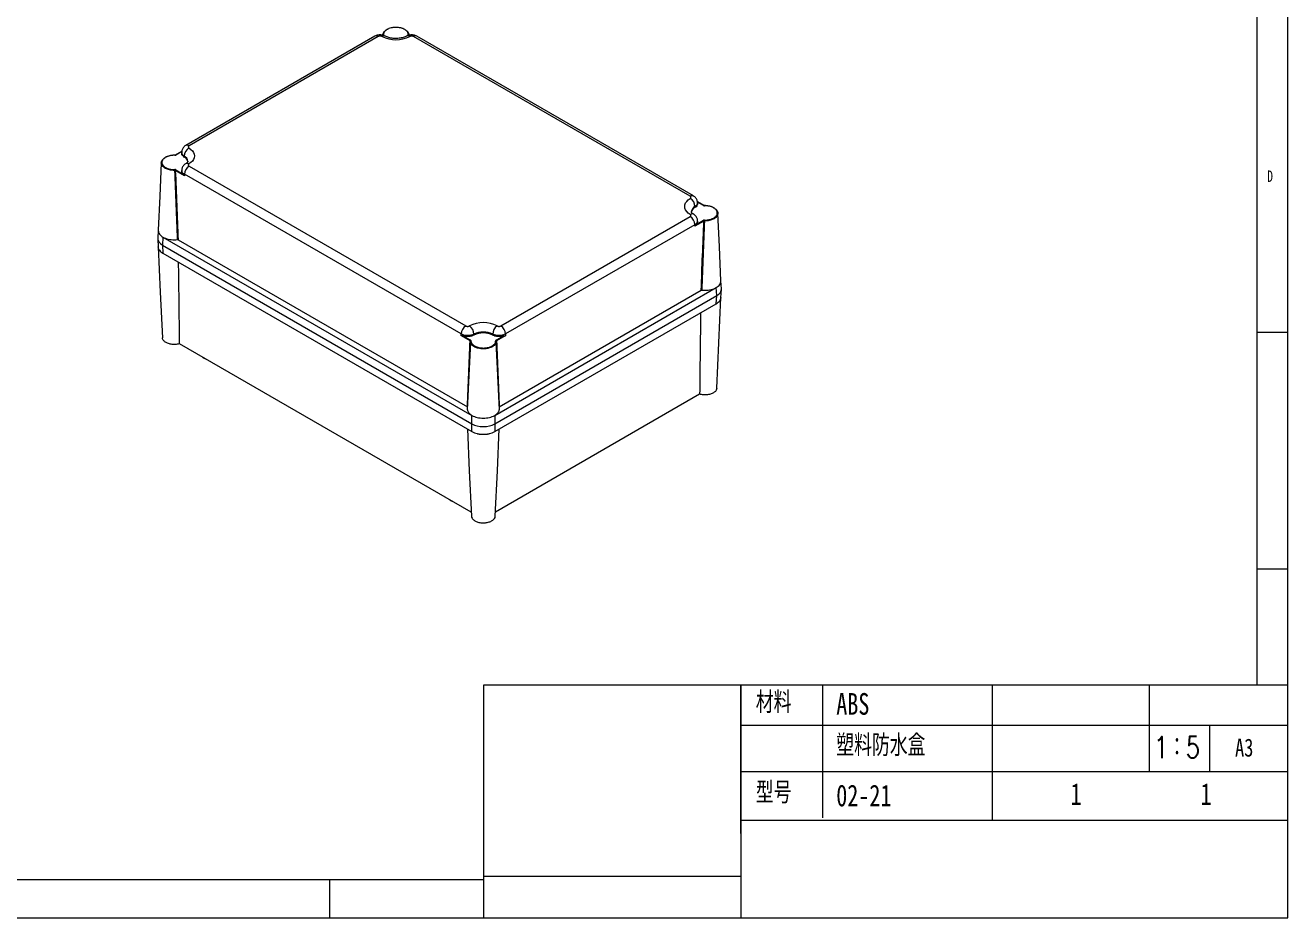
# Model space of a CAD drawing. Header units: millimetres. Extents: x 5 to 415, y 4 to 292.
# Drawn here: x 210.8 to 415, y 3.8 to 148.2 of the extents above; entities that cross this region are included whole.
import ezdxf

# ---------------------------------------------------------------- set-up
doc = ezdxf.new("R2010")
doc.units = ezdxf.units.MM
doc.styles.add('SLDTEXTSTYLE0', font='TXT', dxfattribs={"width": 0.75})
doc.styles.add('SLDTEXTSTYLE1', font='TXT', dxfattribs={"width": 0.75, "bigfont": 'bigfont'})

msp = doc.modelspace()

# ---------------------------------------------------------------- linework, layer by layer
at = {"color": 7, "linetype": 'Continuous', "lineweight": 0}
for p, q in [((415, 3.8068), (415, 290.8068)), ((410, 287), (410, 41.4187)), ((410, 98.5), (415, 98.5)), ((410, 60.25), (415, 60.25)), ((415, 41.4187), (284.9291, 41.4187)), ((284.9291, 41.4187), (284.9291, 3.8068)), ((326.5064, 19.5653), (326.5064, 41.4187)), ((326.5064, 41.4187), (326.5064, 3.8068)), ((339.7427, 41.4187), (339.7427, 19.993)), ((367.1609, 41.4187), (367.1609, 19.5653)), ((392.5798, 41.4187), (392.5798, 27.4389)), ((326.5064, 34.9389), (367.1609, 34.9389)), ((367.1609, 34.9389), (415, 34.9389)), ((402.3356, 34.9389), (402.3356, 27.4389)), ((326.5064, 27.4389), (367.1609, 27.4389)), ((367.1609, 27.4389), (415, 27.4389)), ((326.5064, 17.4583), (326.5064, 19.5653)), ((326.5064, 19.5653), (415, 19.5653)), ((326.5064, 17.4583), (326.5064, 3.8068)), ((326.5064, 10.4583), (284.9291, 10.4583)), ((12.4509, 10), (284.9291, 10)), ((260, 10), (260, 3.8068)), ((5, 3.8068), (415, 3.8068))]:
    msp.add_line(p, q, dxfattribs=at)
at = {"color": 7, "linetype": 'Continuous', "lineweight": 15}
for p, q in [((267.3472, 146.3844), (236.7399, 128.7152)), ((267.8771, 146.3319), (237.2698, 128.6627)), ((268.6374, 146.7165), (268.6306, 146.5654)), ((272.8327, 146.6205), (272.8284, 146.7168)), ((318.3381, 120.4986), (273.5887, 146.3319)), ((318.8681, 120.5511), (274.1187, 146.3844)), ((234.9757, 127.1463), (234.9757, 127.1463)), ((236.0961, 127.7575), (235.0728, 127.1668)), ((236.0814, 127.5782), (236.0864, 127.4242)), ((236.4927, 126.9902), (236.4974, 126.845)), ((236.5286, 123.8011), (235.0521, 124.6535)), ((235.1228, 124.776), (236.2157, 124.1451)), ((236.0814, 124.642), (236.0864, 124.4812)), ((237.2698, 125.3655), (282.0192, 99.5322)), ((281.2697, 98.2339), (236.5203, 124.0672)), ((319.1105, 118.6809), (319.1153, 118.8262)), ((320.5352, 119.0027), (319.5115, 119.5936)), ((319.5215, 119.2599), (319.5265, 119.4142)), ((287.7308, 99.5322), (318.3381, 117.2014)), ((320.5559, 116.4894), (319.0794, 115.6371)), ((319.3923, 115.981), (320.4852, 116.6119)), ((319.5216, 116.3171), (319.5266, 116.4779)), ((232.2951, 115.0093), (232.2126, 113.7104)), ((319.0877, 115.9031), (288.4804, 98.2339)), ((232.2126, 113.6005), (232.2972, 112.2679)), ((233.0551, 113.9013), (232.9722, 112.5948)), ((232.9722, 112.5948), (283.0378, 83.6926)), ((232.9722, 112.5948), (233.0551, 111.2884)), ((233.0551, 113.9013), (233.0552, 113.9013)), ((233.0552, 113.9013), (283.0378, 85.0469)), ((235.4928, 113.4738), (282.2972, 86.4542)), ((233.0551, 111.2884), (233.0552, 111.2884)), ((233.0552, 111.2884), (283.0378, 82.434)), ((323.3954, 105.5463), (323.3129, 106.8453)), ((286.7123, 85.0469), (322.5528, 105.7372)), ((286.7123, 83.6926), (322.6358, 104.4308)), ((287.4529, 86.4542), (320.1152, 105.3097)), ((322.5528, 105.7372), (322.5528, 105.7372)), ((322.6358, 104.4308), (322.5528, 105.7372)), ((322.5528, 103.1243), (322.6358, 104.4308)), ((323.3107, 104.1038), (323.3954, 105.4365)), ((286.7123, 82.434), (322.5528, 103.1243)), ((322.5528, 103.1243), (322.5528, 103.1243)), ((283.3621, 98.1863), (283.3574, 98.0411)), ((286.3926, 98.0411), (286.388, 98.1863)), ((282.9069, 69.412), (235.7386, 96.6417)), ((282.7379, 97.1251), (281.2614, 97.9774)), ((281.7158, 97.8784), (282.8086, 97.2475)), ((286.9415, 97.2475), (288.0343, 97.8784)), ((286.9589, 96.9359), (286.9884, 96.9529)), ((286.9988, 96.42), (287.0109, 96.427)), ((288.4887, 97.9774), (287.0122, 97.1251)), ((282.6529, 94.4501), (282.6637, 94.4563)), ((282.6297, 93.8978), (282.639, 93.9032)), ((319.8694, 88.4776), (286.8432, 69.412)), ((282.3063, 86.447), (282.2972, 86.4542)), ((287.4529, 86.4542), (287.4438, 86.4468)), ((283.0378, 85.0469), (283.0378, 85.0469)), ((283.0378, 83.6926), (283.0378, 85.0469)), ((286.7123, 85.0469), (286.7123, 85.0469)), ((286.7123, 85.0469), (286.7123, 83.6926)), ((283.0378, 82.434), (283.0378, 83.6926)), ((283.0378, 82.434), (283.0378, 82.434)), ((286.7123, 83.6926), (286.7123, 82.434)), ((286.7123, 82.434), (286.7123, 82.434))]:
    msp.add_line(p, q, dxfattribs=at)
at = {"color": 8, "linetype": 'Continuous', "lineweight": 15}
for p, q in [((236.0921, 127.7214), (235.1228, 127.1618)), ((320.4852, 118.9977), (319.5165, 119.5569)), ((232.3004, 115.0008), (232.2938, 114.9619)), ((323.3141, 106.7978), (323.3075, 106.8367))]:
    msp.add_line(p, q, dxfattribs=at)
at = {"color": 7, "linetype": 'Continuous', "lineweight": 15, "flags": 128}
for points in [[(237.2614, 128.3082), (237.5731, 128.087), (237.8233, 127.8411), (238.0062, 127.5762), (238.1177, 127.2984), (238.1552, 127.0141), (238.1177, 126.7297), (238.0062, 126.4519), (237.8233, 126.187), (237.5731, 125.9412), (237.2614, 125.7199)], [(232.7853, 125.9221), (232.5415, 120.4943), (232.2947, 115.0011)], [(236.5203, 124.0672), (236.526, 123.8843), (236.5286, 123.8011)], [(318.3465, 117.5559), (318.0348, 117.7771), (317.7846, 118.023), (317.6017, 118.2878), (317.4902, 118.5656), (317.4528, 118.85), (317.4902, 119.1343), (317.6017, 119.4121), (317.7846, 119.677), (318.0348, 119.9229), (318.3465, 120.1441)], [(320.6322, 118.9822), (320.6324, 118.9822), (320.6325, 118.982)], [(323.3132, 106.837), (323.0665, 112.3302), (322.8226, 117.7582)], [(319.0794, 115.6371), (319.082, 115.7202), (319.0877, 115.9031)], [(232.2951, 112.3016), (232.6246, 104.9659), (232.9545, 97.622)], [(322.6534, 89.4579), (322.9833, 96.8018), (323.3129, 104.1375)], [(281.2614, 97.9774), (281.264, 98.0576), (281.2697, 98.2339)], [(288.4804, 98.2339), (288.4861, 98.0576), (288.4887, 97.9774)], [(282.7742, 96.9315), (282.5312, 91.487), (282.2853, 85.9775)], [(287.4648, 85.9775), (287.2189, 91.487), (286.9759, 96.9314)], [(282.3029, 82.8582), (282.6061, 76.1094), (282.936, 68.7662)], [(286.8141, 68.7662), (287.144, 76.1094), (287.4472, 82.8582)]]:
    msp.add_lwpolyline(points, dxfattribs=at)
at = {"color": 8, "linetype": 'Continuous', "lineweight": 15}
for centre, radius, start, end in [((267.5666, 145.8985), 0.5332, 54.382304, 114.307306), ((268.8013, 145.9303), 0.5112, 67.39574, 127.347749), ((268.7202, 146.5153), 0.0972, 87.131376, 165.565512), ((272.6646, 145.9305), 0.5111, 52.647055, 112.659181), ((273.8992, 145.8985), 0.5332, 65.692844, 125.617546), ((236.9593, 128.2293), 0.5332, 54.382633, 114.305189), ((235.0294, 127.1307), 0.0559, 163.74916, 182.729131), ((235.0937, 127.1224), 0.049, 53.577144, 116.171217), ((236.0097, 126.0082), 1.0944, 7.295358, 63.809574), ((236.9513, 125.2631), 0.5522, 55.83224, 115.891512), ((318.6487, 120.0651), 0.5332, 65.724305, 125.614791), ((319.5993, 117.843), 1.0959, 116.210881, 172.467367), ((320.5143, 118.9583), 0.049, 63.935007, 126.401018), ((320.5344, 118.9621), 0.1, 1.047668, 11.487338), ((318.6566, 117.099), 0.5522, 64.11991, 124.167038)]:
    msp.add_arc(centre, radius, start, end, dxfattribs=at)
at = {"color": 7, "linetype": 'Continuous', "lineweight": 15}
for centre, radius, start, end in [((270.7329, 150.8212), 5.0136, 243.440041, 296.559974), ((272.7463, 146.5171), 0.0955, 8.708056, 93.293705), ((238.0748, 126.9506), 1.5826, 120.927507, 178.564412), ((235.9918, 125.836), 1.1286, 12.206784, 63.383577), ((232.4417, 124.6708), 2.5356, 0.061131, 3.142802), ((235.2056, 124.6465), 0.1537, 122.606672, 177.392835), ((238.1476, 123.9932), 1.629, 122.605585, 177.394415), ((317.5331, 118.7865), 1.5826, 1.435559, 59.072476), ((319.6366, 117.6488), 1.1585, 117.011364, 163.494163), ((317.4603, 115.8291), 1.629, 2.60543, 57.39457), ((320.4024, 116.4824), 0.1537, 2.605977, 57.394516), ((323.1657, 116.5067), 2.535, 176.85727, 179.939668), ((282.897, 98.1599), 1.629, 122.605585, 177.394415), ((284.875, 95.0428), 5.0136, 63.440041, 116.559974), ((281.7037, 98.1536), 1.6587, 1.130426, 55.913316), ((284.875, 94.9794), 3.4172, 63.633927, 116.366073), ((284.875, 95.1337), 3.407, 63.635781, 116.364219), ((288.0464, 98.1536), 1.6587, 124.086663, 178.869547), ((286.8531, 98.1599), 1.629, 2.60543, 57.39457), ((282.8915, 97.1181), 0.1537, 122.606672, 177.392835), ((282.857, 97.0712), 0.0907, 83.534499, 171.346808), ((286.8931, 97.0712), 0.0907, 8.652088, 96.465581), ((286.8586, 97.1181), 0.1537, 2.605977, 57.394516), ((240.4217, 95.5953), 1.4619, 229.023049, 250.982328), ((280.3025, 72.5726), 1.4619, 229.022916, 250.98246)]:
    msp.add_arc(centre, radius, start, end, dxfattribs=at)
for centre, major_axis, ratio, start_param, end_param in [((234.8973, 114.9619), (2.6035, 0), 0.57651307, 3.53429174, 3.92631944), ((234.8144, 113.6555), (2.6035, 0), 0.57651307, 3.10499582, 3.92631944), ((234.8144, 113.6555), (2.6035, 0), 0.57651307, 3.10499582, 3.92631944), ((234.8973, 112.349), (2.6035, 0), 0.57651307, 3.53429174, 3.92631944), ((320.7106, 106.7978), (2.6035, 0), 0.57651307, 5.49845852, 5.89048623), ((320.7936, 105.4914), (2.6035, 0), 0.57651307, 5.49845852, 6.31978214), ((320.7936, 105.4914), (2.6035, 0), 0.57651307, 5.49845852, 6.31978214), ((320.7106, 104.1849), (2.6035, 0), 0.57651307, 5.49845852, 5.89048623), ((284.875, 86.1104), (2.6, 0), 0.57806339, 3.9276622, 4.3196899), ((284.875, 86.1104), (2.6, 0), 0.57806339, 5.10508806, 5.49711576), ((284.875, 84.756), (2.6, 0), 0.57806339, 3.9276622, 5.49711576), ((284.875, 84.756), (2.6, 0), 0.57806339, 3.9276622, 5.49711576), ((284.875, 83.4975), (2.6, 0), 0.57806339, 3.9276622, 4.3196899), ((284.875, 83.4975), (2.6, 0), 0.57806339, 5.10508806, 5.49711576)]:
    msp.add_ellipse(centre, major_axis=major_axis, ratio=ratio, start_param=start_param, end_param=end_param, dxfattribs=at)
for points, knots in [([(268.6252, 146.5315), (268.6318, 146.638), (268.647, 146.8824), (268.9238, 147.2296), (269.2175, 147.4681), (269.432, 147.5358), (269.4389, 147.538)], [0, 0, 0, 0, 0.27543726, 0.63194921, 0.98813447, 1, 1, 1, 1]), ([(272.7408, 146.6124), (272.7434, 146.6516), (272.7425, 146.691), (272.7339, 146.7687), (272.7262, 146.8073), (272.7044, 146.8837), (272.6902, 146.9215), (272.6553, 146.9965), (272.6344, 147.0339), (272.562, 147.1437), (272.5017, 147.2129), (272.394, 147.3111), (272.3552, 147.3429), (272.2716, 147.4045), (272.2271, 147.4342), (272.0872, 147.5182), (271.9851, 147.5683), (271.8186, 147.6348), (271.7606, 147.6555), (271.6423, 147.6932), (271.5819, 147.7102), (271.3969, 147.7558), (271.2683, 147.779), (271.0021, 147.8104), (270.8675, 147.8184), (270.5956, 147.8183), (270.462, 147.8102), (270.2649, 147.7869), (270.1998, 147.7773), (270.0706, 147.754), (270.0066, 147.7404), (269.8208, 147.6946), (269.7035, 147.6572), (269.5372, 147.5909), (269.4832, 147.567), (269.3801, 147.5164), (269.3312, 147.4898), (269.1919, 147.406), (269.109, 147.345), (268.9637, 147.2125), (268.9034, 147.1431), (268.8319, 147.0346), (268.8112, 146.9977), (268.776, 146.9224), (268.7615, 146.8839), (268.7285, 146.7685), (268.7199, 146.6908), (268.7251, 146.6124)], [0, 0, 0, 0, 0.03125, 0.03125, 0.0625, 0.0625, 0.09375, 0.09375, 0.125, 0.125, 0.1875, 0.1875, 0.21875, 0.21875, 0.25, 0.25, 0.3125, 0.3125, 0.34375, 0.34375, 0.375, 0.375, 0.4375, 0.4375, 0.5, 0.5, 0.5625, 0.5625, 0.59375, 0.59375, 0.625, 0.625, 0.6875, 0.6875, 0.71875, 0.71875, 0.75, 0.75, 0.8125, 0.8125, 0.875, 0.875, 0.90625, 0.90625, 0.9375, 0.9375, 1, 1, 1, 1]), ([(272.2947, 147.3854), (272.3189, 147.3737), (272.5239, 147.274), (272.7421, 146.9956), (272.8478, 146.7078), (272.8414, 146.5513), (272.8406, 146.5315)], [0, 0, 0, 0, 0.05858369, 0.49686239, 0.93627078, 1, 1, 1, 1]), ([(269.0002, 146.3999), (268.9971, 146.4019), (268.9202, 146.4531), (268.7406, 146.518), (268.4638, 146.5891), (268.159, 146.6094), (267.8538, 146.5778), (267.5769, 146.5041), (267.4198, 146.4195), (267.3491, 146.3814)], [0, 0, 0, 0, 0.00657804, 0.1627902, 0.33017915, 0.50455291, 0.68649633, 0.85901635, 1, 1, 1, 1]), ([(268.4912, 146.3367), (268.4704, 146.3481), (268.4481, 146.3581), (268.4006, 146.3755), (268.375, 146.383), (268.3222, 146.3949), (268.2951, 146.3994), (268.2395, 146.4052), (268.2108, 146.4066), (268.1544, 146.4061), (268.1264, 146.4044), (268.0708, 146.3977), (268.0435, 146.3927), (267.9656, 146.3738), (267.9175, 146.3552), (267.8771, 146.3319)], [0, 0, 0, 0, 0.125, 0.125, 0.25, 0.25, 0.375, 0.375, 0.5, 0.5, 0.625, 0.625, 0.75, 0.75, 1, 1, 1, 1]), ([(268.6665, 146.5262), (268.6861, 146.5375), (268.7013, 146.551), (268.7215, 146.5807), (268.7261, 146.5964), (268.7251, 146.6124)], [0, 0, 0, 0, 0.5, 0.5, 1, 1, 1, 1]), ([(272.4658, 146.4011), (272.4258, 146.3801), (272.3095, 146.3192), (272.0797, 146.2258), (271.7692, 146.1328), (271.425, 146.0634), (271.0578, 146.0216), (270.679, 146.0103), (270.3008, 146.0305), (269.9358, 146.0811), (269.5958, 146.1593), (269.2988, 146.2582), (269.108, 146.3432), (269.0185, 146.3912), (269.0001, 146.4011)], [0, 0, 0, 0, 0.04738618, 0.13798297, 0.22998245, 0.32347365, 0.41810323, 0.51343582, 0.60901124, 0.70426654, 0.79869339, 0.89187262, 0.9777386, 1, 1, 1, 1]), ([(274.1185, 146.3833), (274.1154, 146.3855), (274.0404, 146.4381), (273.8636, 146.5061), (273.5907, 146.5827), (273.2884, 146.6095), (272.9726, 146.5838), (272.6916, 146.5148), (272.5318, 146.4303), (272.4685, 146.3968)], [0, 0, 0, 0, 0.00663371, 0.16160517, 0.32784411, 0.50132224, 0.68227668, 0.87417083, 1, 1, 1, 1]), ([(272.7408, 146.6124), (272.7397, 146.5964), (272.7444, 146.5805), (272.7645, 146.551), (272.7797, 146.5375), (272.7993, 146.5262)], [0, 0, 0, 0, 0.5, 0.5, 1, 1, 1, 1]), ([(273.5887, 146.3319), (273.5685, 146.3436), (273.5467, 146.3539), (273.5, 146.3721), (273.4748, 146.38), (273.4225, 146.3927), (273.3956, 146.3976), (273.3404, 146.4043), (273.3118, 146.4061), (273.2553, 146.4066), (273.2272, 146.4053), (273.1714, 146.3995), (273.1438, 146.395), (273.0651, 146.3772), (273.0161, 146.3594), (272.9747, 146.3367)], [0, 0, 0, 0, 0.125, 0.125, 0.25, 0.25, 0.375, 0.375, 0.5, 0.5, 0.625, 0.625, 0.75, 0.75, 1, 1, 1, 1]), ([(236.7403, 128.7145), (236.737, 128.7129), (236.6511, 128.6715), (236.5064, 128.555), (236.322, 128.3611), (236.1853, 128.1333), (236.1042, 127.8844), (236.0713, 127.6937), (236.0839, 127.5919), (236.0858, 127.5768)], [0, 0, 0, 0, 0.0079722, 0.20712692, 0.39944089, 0.58979779, 0.77785124, 0.96703033, 1, 1, 1, 1]), ([(237.2698, 128.6627), (237.2496, 128.651), (237.2317, 128.6384), (237.2002, 128.6115), (237.1866, 128.5969), (237.1645, 128.5667), (237.1561, 128.5512), (237.1444, 128.5193), (237.1413, 128.5028), (237.1405, 128.4702), (237.1427, 128.454), (237.1528, 128.4218), (237.1606, 128.4059), (237.1913, 128.3604), (237.2221, 128.3321), (237.2614, 128.3082)], [0, 0, 0, 0, 0.125, 0.125, 0.25, 0.25, 0.375, 0.375, 0.5, 0.5, 0.625, 0.625, 0.75, 0.75, 1, 1, 1, 1]), ([(233.2133, 125.1647), (233.0962, 125.2694), (232.8502, 125.4896), (232.7604, 125.8421), (232.8272, 126.1971), (233.0292, 126.5155), (233.3272, 126.6891), (233.4578, 126.7652)], [0, 0, 0, 0, 0.21045371, 0.44240421, 0.5869431, 0.81903023, 1, 1, 1, 1]), ([(234.9735, 127.128), (234.9055, 127.1295), (234.8374, 127.129), (234.7026, 127.124), (234.6359, 127.1196), (234.5035, 127.107), (234.438, 127.0988), (234.308, 127.0787), (234.2434, 127.0666), (234.0532, 127.0248), (233.9332, 126.99), (233.7631, 126.9278), (233.708, 126.9054), (233.6013, 126.8572), (233.5499, 126.8315), (233.4043, 126.7507), (233.3175, 126.6918), (233.2025, 126.5956), (233.1665, 126.5621), (233.1013, 126.4939), (233.0718, 126.459), (232.9929, 126.3522), (232.9527, 126.278), (232.8982, 126.1243), (232.8844, 126.0466), (232.8846, 125.8896), (232.8985, 125.8125), (232.9389, 125.6987), (232.9556, 125.6611), (232.9958, 125.5866), (233.0194, 125.5496), (233.0988, 125.4424), (233.1637, 125.3746), (233.2784, 125.2787), (233.3199, 125.2474), (233.4075, 125.1879), (233.4537, 125.1597), (233.5988, 125.0793), (233.7044, 125.0314), (233.9339, 124.9475), (234.0542, 124.9128), (234.2421, 124.8715), (234.306, 124.8595), (234.4364, 124.8392), (234.5031, 124.8308), (234.7031, 124.8118), (234.8376, 124.8068), (234.9735, 124.8098)], [0, 0, 0, 0, 0.03125, 0.03125, 0.0625, 0.0625, 0.09375, 0.09375, 0.125, 0.125, 0.1875, 0.1875, 0.21875, 0.21875, 0.25, 0.25, 0.3125, 0.3125, 0.34375, 0.34375, 0.375, 0.375, 0.4375, 0.4375, 0.5, 0.5, 0.5625, 0.5625, 0.59375, 0.59375, 0.625, 0.625, 0.6875, 0.6875, 0.71875, 0.71875, 0.75, 0.75, 0.8125, 0.8125, 0.875, 0.875, 0.90625, 0.90625, 0.9375, 0.9375, 1, 1, 1, 1]), ([(234.9756, 127.1457), (234.858, 127.1451), (234.6189, 127.1439), (234.2641, 127.0964), (233.9264, 127.0138), (233.6568, 126.919), (233.5199, 126.8413), (233.4712, 126.8137)], [0, 0, 0, 0, 0.2137215, 0.43432672, 0.65683297, 0.8779842, 1, 1, 1, 1]), ([(234.9735, 127.128), (235.0012, 127.1274), (235.0287, 127.1301), (235.0799, 127.1417), (235.1032, 127.1505), (235.1228, 127.1618)], [0, 0, 0, 0, 0.5, 0.5, 1, 1, 1, 1]), ([(235.0718, 127.1667), (235.0689, 127.165), (235.0607, 127.16), (235.0354, 127.1518), (235.0047, 127.1462), (234.9837, 127.1468), (234.9757, 127.1471)], [0, 0, 0, 0, 0.16581888, 0.46119272, 0.79413911, 1, 1, 1, 1]), ([(236.4974, 126.845), (236.3963, 126.9221), (236.194, 127.0763), (236.0746, 127.29), (236.0962, 127.4052), (236.0997, 127.4238)], [0, 0, 0, 0, 0.45595618, 0.91190664, 1, 1, 1, 1]), ([(235.1228, 124.776), (235.1032, 124.7873), (235.0798, 124.7961), (235.0286, 124.8077), (235.0012, 124.8104), (234.9735, 124.8098)], [0, 0, 0, 0, 0.5, 0.5, 1, 1, 1, 1]), ([(235.4026, 113.4896), (235.335, 115.3516), (235.2662, 117.2143), (235.125, 120.9419), (235.0527, 122.8068), (234.9773, 124.6735)], [0, 0, 0, 0, 0.5, 0.5, 1, 1, 1, 1]), ([(235.0521, 124.6535), (235.1309, 122.7874), (235.206, 120.9232), (235.3522, 117.197), (235.4232, 115.335), (235.4928, 113.4738)], [0, 0, 0, 0, 0.5, 0.5, 1, 1, 1, 1]), ([(236.7106, 125.7591), (236.7074, 125.7574), (236.6229, 125.7145), (236.4816, 125.5948), (236.3026, 125.3969), (236.1717, 125.1658), (236.0983, 124.915), (236.0696, 124.7346), (236.0822, 124.6442), (236.0827, 124.6403)], [0, 0, 0, 0, 0.008103984, 0.211589792, 0.408442183, 0.603762002, 0.796964691, 0.991199466, 1, 1, 1, 1]), ([(237.0946, 126.1509), (237.0948, 126.1494), (237.0955, 126.1446), (237.0939, 126.1336), (237.0709, 126.0794), (237.0064, 125.9923), (236.8937, 125.8812), (236.7707, 125.7999), (236.7101, 125.7598)], [0, 0, 0, 0, 0.09218948, 0.29934273, 0.48070185, 0.6494399, 0.82721117, 1, 1, 1, 1]), ([(237.2614, 125.7199), (237.2418, 125.708), (237.2245, 125.6951), (237.1942, 125.6676), (237.1813, 125.6529), (237.1606, 125.6224), (237.153, 125.6067), (237.1429, 125.5747), (237.1405, 125.5581), (237.1412, 125.5255), (237.1443, 125.5093), (237.1559, 125.4773), (237.1644, 125.4615), (237.1973, 125.4165), (237.2294, 125.3888), (237.2698, 125.3655)], [0, 0, 0, 0, 0.125, 0.125, 0.25, 0.25, 0.375, 0.375, 0.5, 0.5, 0.625, 0.625, 0.75, 0.75, 1, 1, 1, 1]), ([(236.2157, 124.1451), (236.1567, 124.2295), (236.08, 124.3391), (236.099, 124.4544), (236.1033, 124.481)], [0, 0, 0, 0, 0.76956935, 1, 1, 1, 1]), ([(236.2157, 124.1451), (236.2349, 124.1201), (236.2561, 124.0925), (236.302, 124.0354), (236.3268, 124.0057), (236.4055, 123.9169), (236.4641, 123.8574), (236.5286, 123.8011)], [0, 0, 0, 0, 0.25, 0.25, 0.5, 0.5, 1, 1, 1, 1]), ([(318.3465, 120.1441), (318.3662, 120.1561), (318.3835, 120.169), (318.4137, 120.1964), (318.4267, 120.2112), (318.4473, 120.2417), (318.455, 120.2573), (318.4651, 120.2894), (318.4675, 120.306), (318.4667, 120.3386), (318.4637, 120.3547), (318.4521, 120.3868), (318.4435, 120.4026), (318.4107, 120.4475), (318.3785, 120.4753), (318.3381, 120.4986)], [0, 0, 0, 0, 0.125, 0.125, 0.25, 0.25, 0.375, 0.375, 0.5, 0.5, 0.625, 0.625, 0.75, 0.75, 1, 1, 1, 1]), ([(319.5209, 119.4122), (319.5233, 119.4351), (319.5352, 119.5476), (319.4977, 119.7494), (319.4093, 119.9962), (319.2719, 120.2135), (319.0971, 120.3937), (318.9585, 120.5057), (318.8744, 120.546), (318.867, 120.5495)], [0, 0, 0, 0, 0.04982061, 0.24469651, 0.4361177, 0.61688233, 0.79764815, 0.98231322, 1, 1, 1, 1]), ([(319.5014, 119.261), (319.501, 119.2008), (319.4998, 119.0431), (319.3421, 118.841), (319.1726, 118.7238), (319.1105, 118.6809)], [0, 0, 0, 0, 0.28155334, 0.73715636, 1, 1, 1, 1]), ([(320.4852, 118.9977), (320.5048, 118.9864), (320.5282, 118.9776), (320.5793, 118.966), (320.6068, 118.9633), (320.6345, 118.9639)], [0, 0, 0, 0, 0.5, 0.5, 1, 1, 1, 1]), ([(320.6322, 118.983), (320.6238, 118.9828), (320.6015, 118.9822), (320.5696, 118.9884), (320.5453, 118.9968), (320.5382, 119.0013), (320.5361, 119.0026)], [0, 0, 0, 0, 0.21684541, 0.57329087, 0.87468778, 1, 1, 1, 1]), ([(322.0572, 118.6918), (321.9938, 118.7229), (321.8363, 118.8003), (321.5434, 118.8883), (321.1965, 118.9553), (320.8878, 118.9857), (320.6995, 118.9797), (320.6326, 118.9776)], [0, 0, 0, 0, 0.15978341, 0.39704316, 0.6334524, 0.86977413, 1, 1, 1, 1]), ([(320.6345, 116.6457), (320.7024, 116.6442), (320.7706, 116.6447), (320.9053, 116.6497), (320.9721, 116.6541), (321.1044, 116.6667), (321.17, 116.6749), (321.2999, 116.6951), (321.3646, 116.7071), (321.5548, 116.7489), (321.6747, 116.7837), (321.8449, 116.8459), (321.8999, 116.8683), (322.0067, 116.9165), (322.058, 116.9423), (322.2036, 117.023), (322.2904, 117.082), (322.4055, 117.1781), (322.4415, 117.2116), (322.5067, 117.2798), (322.5362, 117.3147), (322.6151, 117.4215), (322.6553, 117.4958), (322.7098, 117.6494), (322.7235, 117.7271), (322.7233, 117.8841), (322.7094, 117.9612), (322.6691, 118.075), (322.6524, 118.1126), (322.6121, 118.1872), (322.5886, 118.2241), (322.5091, 118.3314), (322.4443, 118.3991), (322.3295, 118.4951), (322.2881, 118.5263), (322.2004, 118.5858), (322.1543, 118.614), (322.0092, 118.6944), (321.9035, 118.7423), (321.6741, 118.8262), (321.5537, 118.861), (321.3658, 118.9023), (321.3019, 118.9142), (321.1715, 118.9345), (321.1049, 118.9429), (320.9049, 118.9619), (320.7703, 118.9669), (320.6345, 118.9639)], [0, 0, 0, 0, 0.03125, 0.03125, 0.0625, 0.0625, 0.09375, 0.09375, 0.125, 0.125, 0.1875, 0.1875, 0.21875, 0.21875, 0.25, 0.25, 0.3125, 0.3125, 0.34375, 0.34375, 0.375, 0.375, 0.4375, 0.4375, 0.5, 0.5, 0.5625, 0.5625, 0.59375, 0.59375, 0.625, 0.625, 0.6875, 0.6875, 0.71875, 0.71875, 0.75, 0.75, 0.8125, 0.8125, 0.875, 0.875, 0.90625, 0.90625, 0.9375, 0.9375, 1, 1, 1, 1]), ([(322.2892, 118.5229), (322.3141, 118.5105), (322.5185, 118.4092), (322.7328, 118.1293), (322.8517, 117.7756), (322.7773, 117.4196), (322.6213, 117.1468), (322.3923, 117.0077), (322.3267, 116.9679)], [0, 0, 0, 0, 0.03337624, 0.27369623, 0.5138243, 0.66345902, 0.90372854, 1, 1, 1, 1]), ([(318.3381, 117.2014), (318.3583, 117.213), (318.3763, 117.2256), (318.4077, 117.2526), (318.4214, 117.2671), (318.4435, 117.2973), (318.4519, 117.3128), (318.4635, 117.3447), (318.4667, 117.3613), (318.4675, 117.3938), (318.4652, 117.4101), (318.4552, 117.4423), (318.4474, 117.4582), (318.4167, 117.5037), (318.3858, 117.5319), (318.3465, 117.5559)], [0, 0, 0, 0, 0.125, 0.125, 0.25, 0.25, 0.375, 0.375, 0.5, 0.5, 0.625, 0.625, 0.75, 0.75, 1, 1, 1, 1]), ([(318.8978, 117.5957), (318.8643, 117.617), (318.768, 117.6784), (318.6492, 117.7779), (318.5609, 117.8783), (318.5208, 117.9488), (318.5123, 117.9803), (318.5128, 117.9837), (318.513, 117.9854)], [0, 0, 0, 0, 0.09195941, 0.2646224, 0.43756477, 0.61395763, 0.80272666, 1, 1, 1, 1]), ([(319.523, 116.4744), (319.5245, 116.4865), (319.5373, 116.5888), (319.5043, 116.7822), (319.4221, 117.0324), (319.289, 117.2536), (319.1179, 117.4372), (318.9834, 117.5509), (318.9024, 117.5917), (318.897, 117.5945)], [0, 0, 0, 0, 0.02717511, 0.22878597, 0.42645111, 0.61189063, 0.79788415, 0.98644261, 1, 1, 1, 1]), ([(320.1152, 105.3097), (320.1848, 107.171), (320.2557, 109.0329), (320.4019, 112.7592), (320.4771, 114.6233), (320.5559, 116.4894)], [0, 0, 0, 0, 0.5, 0.5, 1, 1, 1, 1]), ([(320.6307, 116.5094), (320.5553, 114.6427), (320.4829, 112.7778), (320.3418, 109.0502), (320.273, 107.1875), (320.2054, 105.3255)], [0, 0, 0, 0, 0.5, 0.5, 1, 1, 1, 1]), ([(320.6345, 116.6457), (320.6068, 116.6463), (320.5792, 116.6436), (320.5281, 116.632), (320.5048, 116.6232), (320.4852, 116.6119)], [0, 0, 0, 0, 0.5, 0.5, 1, 1, 1, 1]), ([(319.3923, 115.981), (319.373, 115.956), (319.3519, 115.9284), (319.306, 115.8713), (319.2812, 115.8416), (319.2025, 115.7529), (319.1439, 115.6933), (319.0794, 115.6371)], [0, 0, 0, 0, 0.25, 0.25, 0.5, 0.5, 1, 1, 1, 1]), ([(319.5037, 116.3184), (319.5022, 116.2499), (319.4997, 116.1332), (319.4237, 116.0255), (319.3923, 115.981)], [0, 0, 0, 0, 0.58626509, 1, 1, 1, 1]), ([(233.0552, 113.9013), (233.0556, 113.9011), (233.056, 113.9008), (233.2974, 113.7617), (233.5862, 113.6504), (234.2159, 113.5), (234.5565, 113.461), (235.0668, 113.461), (235.2363, 113.4706), (235.4026, 113.4896)], [0.784735131, 0.784735131, 0.784735131, 0.784735131, 0.785398163, 0.785398163, 1.178097245, 1.178097245, 1.570796327, 1.570796327, 1.766124083, 1.766124083, 1.766124083, 1.766124083]), ([(235.7386, 96.6417), (235.729, 97.6064), (235.6857, 101.997), (235.6273, 106.3967), (235.5818, 109.8298)], [0, 0, 0, 0, 0.21970929, 1, 1, 1, 1]), ([(320.2054, 105.3255), (320.3716, 105.3066), (320.5411, 105.2969), (321.0514, 105.2969), (321.3921, 105.336), (322.0218, 105.4863), (322.3106, 105.5976), (322.552, 105.7368), (322.5524, 105.737), (322.5528, 105.7372)], [4.517061224, 4.517061224, 4.517061224, 4.517061224, 4.71238898, 4.71238898, 5.105088062, 5.105088062, 5.497787144, 5.497787144, 5.498450177, 5.498450177, 5.498450177, 5.498450177]), ([(320.0251, 101.6651), (320.0167, 101.0548), (319.9566, 96.654), (319.9097, 92.2612), (319.8694, 88.4776)], [0, 0, 0, 0, 0.138679623, 1, 1, 1, 1]), ([(283.3621, 98.1863), (283.2914, 98.1477), (283.215, 98.1135), (283.0505, 98.0543), (282.9646, 98.0299), (282.8304, 98.0009), (282.7848, 97.9925), (282.6918, 97.9783), (282.6442, 97.9725), (282.5015, 97.9594), (282.4058, 97.9562), (282.2134, 97.9606), (282.1159, 97.9684), (281.9276, 97.9947), (281.836, 98.013), (281.7024, 98.0484), (281.6584, 98.0616), (281.5734, 98.0901), (281.5323, 98.1055), (281.4129, 98.1549), (281.3385, 98.1921), (281.2697, 98.2339)], [0, 0, 0, 0, 0.125, 0.125, 0.25, 0.25, 0.3125, 0.3125, 0.375, 0.375, 0.5, 0.5, 0.625, 0.625, 0.75, 0.75, 0.8125, 0.8125, 0.875, 0.875, 1, 1, 1, 1]), ([(283.3574, 98.0411), (283.2496, 97.9821), (283.1296, 97.9336), (282.9317, 97.8763), (282.8627, 97.86), (282.7233, 97.8336), (282.6522, 97.8234), (282.5074, 97.809), (282.433, 97.8048), (282.2857, 97.8029), (282.2126, 97.8051), (282.0671, 97.8156), (281.9945, 97.824), (281.8518, 97.8469), (281.7827, 97.8613), (281.7158, 97.8784)], [0, 0, 0, 0, 0.25, 0.25, 0.375, 0.375, 0.5, 0.5, 0.625, 0.625, 0.75, 0.75, 0.875, 0.875, 1, 1, 1, 1]), ([(282.0192, 99.5322), (282.0394, 99.5205), (282.0613, 99.5102), (282.108, 99.492), (282.1332, 99.4841), (282.1854, 99.4713), (282.2123, 99.4665), (282.2676, 99.4598), (282.2962, 99.4579), (282.3527, 99.4575), (282.3807, 99.4588), (282.4366, 99.4646), (282.4642, 99.4691), (282.5429, 99.4868), (282.5918, 99.5046), (282.6333, 99.5273)], [0, 0, 0, 0, 0.125, 0.125, 0.25, 0.25, 0.375, 0.375, 0.5, 0.5, 0.625, 0.625, 0.75, 0.75, 1, 1, 1, 1]), ([(288.4804, 98.2339), (288.4116, 98.1921), (288.3368, 98.1546), (288.1752, 98.0879), (288.0904, 98.0596), (287.9577, 98.0246), (287.9126, 98.0141), (287.8203, 97.9957), (287.773, 97.9877), (287.6311, 97.9681), (287.5356, 97.9605), (287.3432, 97.9562), (287.2455, 97.9596), (287.0561, 97.9772), (286.9638, 97.9913), (286.8287, 98.0206), (286.7841, 98.0318), (286.6979, 98.0564), (286.6562, 98.0699), (286.5346, 98.1138), (286.4587, 98.1477), (286.388, 98.1863)], [0, 0, 0, 0, 0.125, 0.125, 0.25, 0.25, 0.3125, 0.3125, 0.375, 0.375, 0.5, 0.5, 0.625, 0.625, 0.75, 0.75, 0.8125, 0.8125, 0.875, 0.875, 1, 1, 1, 1]), ([(288.0343, 97.8784), (287.8993, 97.8438), (287.7584, 97.8211), (287.538, 97.8051), (287.4641, 97.8029), (287.3177, 97.8048), (287.2449, 97.8088), (287.0997, 97.8231), (287.0273, 97.8335), (286.8878, 97.8599), (286.8201, 97.8759), (286.6889, 97.9137), (286.6249, 97.9357), (286.5038, 97.9847), (286.4465, 98.0116), (286.3926, 98.0411)], [0, 0, 0, 0, 0.25, 0.25, 0.375, 0.375, 0.5, 0.5, 0.625, 0.625, 0.75, 0.75, 0.875, 0.875, 1, 1, 1, 1]), ([(287.1168, 99.5273), (287.1375, 99.516), (287.1598, 99.506), (287.2074, 99.4885), (287.2329, 99.481), (287.2858, 99.4691), (287.3129, 99.4647), (287.3684, 99.4589), (287.3971, 99.4575), (287.4536, 99.4579), (287.4816, 99.4597), (287.5371, 99.4664), (287.5645, 99.4713), (287.6424, 99.4903), (287.6904, 99.5088), (287.7308, 99.5322)], [0, 0, 0, 0, 0.125, 0.125, 0.25, 0.25, 0.375, 0.375, 0.5, 0.5, 0.625, 0.625, 0.75, 0.75, 1, 1, 1, 1]), ([(235.7386, 96.6417), (235.6686, 96.6241), (235.3991, 96.5563), (234.8808, 96.5105), (234.226, 96.5772), (233.6445, 96.7668), (233.2101, 97.056), (232.9896, 97.3589), (232.9672, 97.5533), (232.9592, 97.6223)], [0, 0, 0, 0, 0.05936243, 0.22878947, 0.39862597, 0.56852892, 0.73801356, 0.90705212, 1, 1, 1, 1]), ([(281.7158, 97.8784), (281.6724, 97.8896), (281.6305, 97.8984), (281.5491, 97.9148), (281.5096, 97.9222), (281.396, 97.9445), (281.3259, 97.9592), (281.2614, 97.9774)], [0, 0, 0, 0, 0.25, 0.25, 0.5, 0.5, 1, 1, 1, 1]), ([(282.2972, 86.4542), (282.3668, 88.2351), (282.4378, 90.0151), (282.584, 93.5726), (282.6591, 95.35), (282.7379, 97.1251)], [0, 0, 0, 0, 0.5, 0.5, 1, 1, 1, 1]), ([(282.7673, 97.0849), (282.7324, 96.2878), (282.6551, 94.5221), (282.5693, 92.4948), (282.52, 91.2638), (282.5096, 91.0034)], [0, 0, 0, 0, 0.39348112, 0.87173047, 1, 1, 1, 1]), ([(286.9828, 97.0849), (286.9882, 97.0026), (286.9791, 96.921), (286.9445, 96.7998), (286.9293, 96.7594), (286.8924, 96.6804), (286.8706, 96.6417), (286.7955, 96.5278), (286.7323, 96.4549), (286.5797, 96.3158), (286.4927, 96.2518), (286.3465, 96.1639), (286.2951, 96.136), (286.1869, 96.0828), (286.1301, 96.0577), (285.9556, 95.9882), (285.8325, 95.9489), (285.6374, 95.9008), (285.5702, 95.8865), (285.4347, 95.8621), (285.3663, 95.852), (285.1594, 95.8275), (285.0191, 95.8191), (284.7338, 95.819), (284.5924, 95.8273), (284.313, 95.8603), (284.178, 95.8847), (283.9838, 95.9325), (283.9204, 95.9504), (283.7963, 95.9899), (283.7354, 96.0117), (283.5606, 96.0814), (283.4534, 96.134), (283.3066, 96.2222), (283.2598, 96.2534), (283.1721, 96.318), (283.1313, 96.3514), (283.0183, 96.4545), (282.955, 96.5272), (282.879, 96.6425), (282.8571, 96.6816), (282.8204, 96.7604), (282.8055, 96.8001), (282.7826, 96.8803), (282.7746, 96.9207), (282.7656, 97.0024), (282.7646, 97.0437), (282.7673, 97.0849)], [0, 0, 0, 0, 0.0625, 0.0625, 0.09375, 0.09375, 0.125, 0.125, 0.1875, 0.1875, 0.25, 0.25, 0.28125, 0.28125, 0.3125, 0.3125, 0.375, 0.375, 0.40625, 0.40625, 0.4375, 0.4375, 0.5, 0.5, 0.5625, 0.5625, 0.625, 0.625, 0.65625, 0.65625, 0.6875, 0.6875, 0.75, 0.75, 0.78125, 0.78125, 0.8125, 0.8125, 0.875, 0.875, 0.90625, 0.90625, 0.9375, 0.9375, 0.96875, 0.96875, 1, 1, 1, 1]), ([(282.8672, 97.1613), (282.8682, 97.1773), (282.8635, 97.1932), (282.8435, 97.2227), (282.8282, 97.2362), (282.8086, 97.2475)], [0, 0, 0, 0, 0.5, 0.5, 1, 1, 1, 1]), ([(283.233, 96.4699), (283.2603, 96.44), (283.393, 96.2949), (283.8171, 96.1103), (284.3647, 95.9777), (284.9575, 95.9415), (285.5457, 96.0011), (286.1063, 96.1668), (286.3466, 96.3424), (286.4464, 96.4154)], [0, 0, 0, 0, 0.04641319, 0.22520221, 0.40401093, 0.51537421, 0.69409289, 0.87295325, 1, 1, 1, 1]), ([(286.9415, 97.2475), (286.9219, 97.2362), (286.9066, 97.2227), (286.8866, 97.1932), (286.8818, 97.1773), (286.8829, 97.1613)], [0, 0, 0, 0, 0.5, 0.5, 1, 1, 1, 1]), ([(287.2444, 90.9151), (287.2327, 91.2049), (287.1493, 93.2636), (287.0597, 95.3189), (286.9828, 97.0849)], [0, 0, 0, 0, 0.14076689, 1, 1, 1, 1]), ([(287.0122, 97.1251), (287.091, 95.35), (287.1661, 93.5726), (287.3123, 90.0151), (287.3833, 88.2351), (287.4529, 86.4542)], [0, 0, 0, 0, 0.5, 0.5, 1, 1, 1, 1]), ([(288.0343, 97.8784), (288.0777, 97.8896), (288.1195, 97.8984), (288.201, 97.9148), (288.2405, 97.9222), (288.3541, 97.9445), (288.4242, 97.9592), (288.4887, 97.9774)], [0, 0, 0, 0, 0.25, 0.25, 0.5, 0.5, 1, 1, 1, 1]), ([(322.6457, 89.4587), (322.6254, 89.3428), (322.5832, 89.1014), (322.2558, 88.7758), (321.7645, 88.5204), (321.1511, 88.3758), (320.4844, 88.3481), (320.0738, 88.4346), (319.8694, 88.4776)], [0, 0, 0, 0, 0.1557467, 0.32449626, 0.49353209, 0.66271104, 0.83210936, 1, 1, 1, 1]), ([(282.2944, 85.9779), (282.2974, 85.9435), (282.3077, 85.8258), (282.4033, 85.6285), (282.6117, 85.336), (282.8732, 85.1586), (283.0378, 85.0469)], [0, 0, 0, 0, 0.098651461, 0.337395146, 0.583049942, 1, 1, 1, 1]), ([(286.7123, 85.0469), (286.8075, 85.1075), (286.9996, 85.2297), (287.2219, 85.4468), (287.376, 85.6823), (287.4546, 85.8632), (287.4585, 85.962), (287.4591, 85.9776)], [0, 0, 0, 0, 0.23400732, 0.47203085, 0.71692743, 0.95534182, 1, 1, 1, 1]), ([(283.8801, 82.1089), (283.9029, 82.1036), (283.9485, 82.0929), (284.0177, 82.0784), (284.0875, 82.0649), (284.1578, 82.0526), (284.2285, 82.0415), (284.2996, 82.0316), (284.371, 82.0228), (284.4426, 82.0152), (284.5145, 82.0088), (284.5866, 82.0036), (284.6587, 81.9995), (284.7308, 81.9966), (284.803, 81.9948), (284.851, 81.9946), (284.875, 81.9945)], [0, 0, 0, 0, 0.07230263, 0.14447022, 0.21650291, 0.28840085, 0.36016418, 0.43179303, 0.50328755, 0.57464788, 0.64587416, 0.71696654, 0.78792517, 0.8587502, 0.92944175, 1, 1, 1, 1]), ([(284.875, 81.9945), (284.8991, 81.9946), (284.9471, 81.9948), (285.0193, 81.9966), (285.0914, 81.9995), (285.1635, 82.0036), (285.2356, 82.0088), (285.3074, 82.0152), (285.3791, 82.0228), (285.4505, 82.0316), (285.5216, 82.0415), (285.5923, 82.0526), (285.6626, 82.0649), (285.7324, 82.0784), (285.8016, 82.0929), (285.8472, 82.1036), (285.87, 82.1089)], [0, 0, 0, 0, 0.07055825, 0.1412498, 0.21207483, 0.28303346, 0.35412584, 0.42535212, 0.49671245, 0.56820697, 0.63983582, 0.71159915, 0.78349709, 0.85552978, 0.92769737, 1, 1, 1, 1]), ([(282.9426, 68.7669), (282.9648, 68.6488), (283.0107, 68.4044), (283.3461, 68.077), (283.843, 67.8241), (284.3852, 67.6995), (284.9552, 67.6644), (285.5277, 67.7206), (286.1093, 67.9059), (286.5429, 68.1918), (286.786, 68.4954), (286.7869, 68.6943), (286.7872, 68.7671)], [0, 0, 0, 0, 0.10268234, 0.21257135, 0.32218981, 0.43151976, 0.50010896, 0.60920085, 0.71829912, 0.82758247, 0.93695834, 1, 1, 1, 1])]:
    msp.add_open_spline(points, degree=3, knots=knots, dxfattribs=at)
at = {"color": 8, "linetype": 'Continuous', "lineweight": 15}
for points, knots in [([(236.4927, 126.9902), (236.4307, 127.0333), (236.2611, 127.1509), (236.1034, 127.3556), (236.1021, 127.5171), (236.1016, 127.5785)], [0, 0, 0, 0, 0.26314699, 0.71935059, 1, 1, 1, 1]), ([(234.9773, 124.6735), (234.7929, 124.6773), (234.3698, 124.6862), (233.7666, 124.8452), (233.346, 125.0218), (233.2237, 125.1535), (233.2133, 125.1647)], [0, 0, 0, 0, 0.26967599, 0.61873011, 0.96746511, 1, 1, 1, 1]), ([(236.5203, 124.0672), (236.4559, 124.1073), (236.2805, 124.2165), (236.11, 124.4158), (236.1025, 124.5766), (236.0994, 124.6425)], [0, 0, 0, 0, 0.25513939, 0.69448144, 1, 1, 1, 1]), ([(319.5134, 119.413), (319.5168, 119.3942), (319.5382, 119.276), (319.4187, 119.0589), (319.2164, 118.9037), (319.1153, 118.8262)], [0, 0, 0, 0, 0.08695908, 0.5434449, 1, 1, 1, 1]), ([(319.5098, 116.4762), (319.5138, 116.4509), (319.5327, 116.331), (319.4029, 116.1193), (319.1927, 115.9752), (319.0877, 115.9031)], [0, 0, 0, 0, 0.11828733, 0.55917383, 1, 1, 1, 1]), ([(322.3267, 116.9679), (322.239, 116.9032), (322.0049, 116.7303), (321.4403, 116.5627), (320.9359, 116.5054), (320.665, 116.5089), (320.6307, 116.5094)], [0, 0, 0, 0, 0.21818327, 0.58215995, 0.94707542, 1, 1, 1, 1]), ([(232.492, 111.7746), (232.4335, 111.8681), (232.3251, 112.0414), (232.3082, 112.2253), (232.3004, 112.31)], [0, 0, 0, 0, 0.5391326, 1, 1, 1, 1]), ([(323.3075, 104.146), (323.2997, 104.0612), (323.2829, 103.8774), (323.1744, 103.704), (323.1159, 103.6105)], [0, 0, 0, 0, 0.46087173, 1, 1, 1, 1]), ([(282.8672, 97.1613), (282.8665, 97.1425), (282.8611, 96.9937), (282.926, 96.7418), (283.1415, 96.551), (283.233, 96.4699)], [0, 0, 0, 0, 0.076966257, 0.607947773, 1, 1, 1, 1]), ([(286.4464, 96.4154), (286.4917, 96.4428), (286.6927, 96.5648), (286.855, 96.8313), (286.8744, 97.0612), (286.8829, 97.1613)], [0, 0, 0, 0, 0.14070458, 0.62546192, 1, 1, 1, 1])]:
    msp.add_open_spline(points, degree=3, knots=knots, dxfattribs=at)
at = {"color": 7, "linetype": 'Continuous', "lineweight": 15}
for points in [[(234.9773, 124.6735), (235.0051, 124.6733), (235.0324, 124.666), (235.0521, 124.6535)], [(320.5559, 116.4894), (320.5755, 116.5019), (320.6029, 116.5092), (320.6307, 116.5094)], [(232.2938, 114.9619), (232.2938, 114.7655), (232.3616, 114.5691), (232.492, 114.3875)], [(232.492, 114.3875), (232.6222, 114.2063), (232.8147, 114.0401), (233.0551, 113.9013)], [(235.4928, 113.4738), (235.4695, 113.4872), (235.435, 113.4933), (235.4026, 113.4896)], [(322.5528, 105.7372), (322.7932, 105.876), (322.9858, 106.0423), (323.1159, 106.2235)], [(323.1159, 106.2235), (323.2464, 106.405), (323.3141, 106.6014), (323.3141, 106.7978)], [(320.2054, 105.3255), (320.173, 105.3292), (320.1385, 105.3232), (320.1152, 105.3097)], [(282.7379, 97.1251), (282.7576, 97.1149), (282.7684, 97.1001), (282.7673, 97.0849)], [(286.9828, 97.0849), (286.9817, 97.1001), (286.9925, 97.1149), (287.0122, 97.1251)], [(283.0378, 85.0469), (283.2782, 84.9082), (283.5662, 84.797), (283.8801, 84.7218)], [(283.8801, 84.7218), (284.1945, 84.6466), (284.5347, 84.6074), (284.875, 84.6074)], [(284.875, 84.6074), (285.2154, 84.6074), (285.5556, 84.6466), (285.87, 84.7218)], [(285.87, 84.7218), (286.1839, 84.797), (286.4719, 84.9082), (286.7123, 85.0469)]]:
    msp.add_open_spline(points, degree=3, dxfattribs=at)

# ---------------------------------------------------------------- texts
at = {"color": 7, "linetype": 'Continuous', "lineweight": 0, "attachment_point": 1}
for s, insert, char_height, style in [('D', (411.6667, 124.668), 1.8521, 'SLDTEXTSTYLE0'), ('材料', (328.9523, 40.3962), 3.5, 'SLDTEXTSTYLE1'), ('ABS', (341.9685, 40.145), 3.5, 'SLDTEXTSTYLE0'), ('塑料防水盒', (341.9685, 33.4437), 3.5, 'SLDTEXTSTYLE1'), ('1：5', (393.3881, 33.1406), 3.5, 'SLDTEXTSTYLE1'), ('A3', (406.4748, 32.7874), 2.91042, 'SLDTEXTSTYLE0'), ('型号', (328.9523, 25.8065), 3.5, 'SLDTEXTSTYLE1'), ('02-21', (341.9685, 25.3316), 3.5, 'SLDTEXTSTYLE0'), ('1', (379.8721, 25.5691), 3.5, 'SLDTEXTSTYLE0'), ('1', (400.897, 25.5691), 3.5, 'SLDTEXTSTYLE0')]:
    msp.add_mtext(s, dxfattribs=dict(at, insert=insert, char_height=char_height, style=style))

doc.saveas('drawing.dxf')
